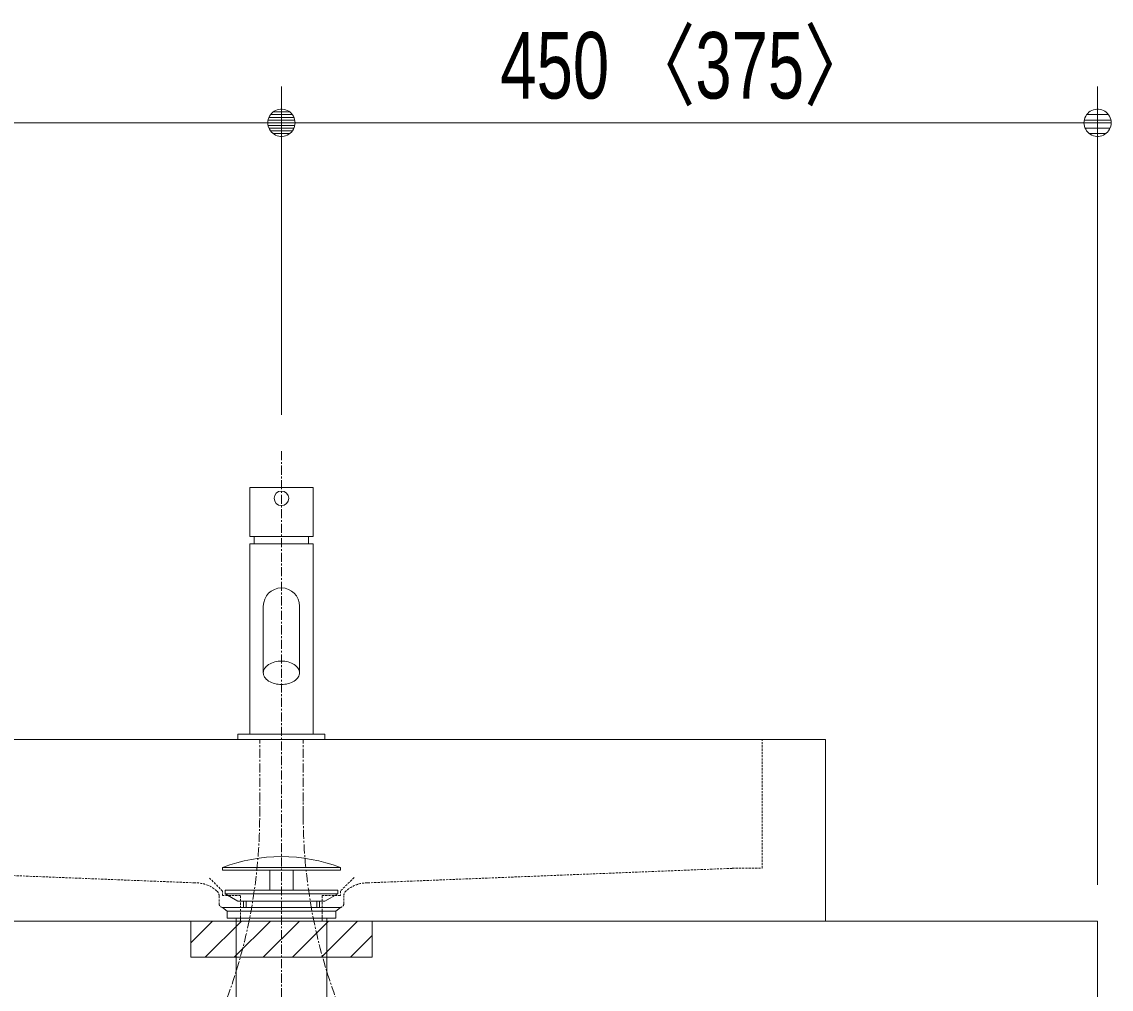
# Model space of a CAD drawing. Units: millimetres, scale not verified. Extents: x -6062 to 6062, y -3045 to 3045.
# Drawn here: x -2311 to -1710, y -1368 to -834 of the extents above; entities that cross this region are included whole.
import ezdxf
from ezdxf.enums import TextEntityAlignment as Align

# ---------------------------------------------------------------- set-up
doc = ezdxf.new("R2010")
doc.units = ezdxf.units.MM
doc.header["$LTSCALE"] = 20
doc.linetypes.add('CHAIN1', pattern=[8, 5, -1, 1, -1])
doc.linetypes.add('DASHED1', pattern=[1.8, 1.2, -0.6])
for name, color, linetype, lineweight in [('0-2_5ボウル・キャビネット', 7, 'Continuous', 9), ('0-4_0', 7, 'Continuous', 9), ('0-5_2寸法-1', 7, 'Continuous', 9), ('0-7_4給排水', 7, 'Continuous', 9)]:
    doc.layers.add(name, color=color, linetype=linetype, lineweight=lineweight)
doc.styles.add('ＭＳ Ｐゴシック', font='')
doc.styles.get('ＭＳ Ｐゴシック').set_extended_font_data('MS PGothic')

# ---------------------------------------------------------------- blocks, each defined once
blk = doc.blocks.new('_Dot')
at = {"layer": '0-4_0'}
for p, q in [((-10, 0), (-20, 0)), ((9.78, 2), (-9.78, 2)), ((7.99, 6), (-7.99, 6)), ((9.16, -3.98), (-9.16, -3.98)), ((6, -7.98), (-6, -7.98))]:
    blk.add_line(p, q, dxfattribs=at)
for points in [[(10, 0), (9.92, 1.25), (9.69, 2.49), (9.3, 3.68), (8.76, 4.82), (8.09, 5.88), (7.29, 6.85), (6.37, 7.71), (5.36, 8.44), (4.26, 9.05), (3.09, 9.51), (1.87, 9.82), (0.63, 9.98), (-0.63, 9.98), (-1.87, 9.82), (-3.09, 9.51), (-4.26, 9.05), (-5.36, 8.44), (-6.37, 7.71), (-7.29, 6.85), (-8.09, 5.88), (-8.76, 4.82), (-9.3, 3.68), (-9.69, 2.49), (-9.92, 1.25), (-10, 0), (0, 0)], [(-10, 0), (-9.92, -1.25), (-9.69, -2.49), (-9.3, -3.68), (-8.76, -4.82), (-8.09, -5.88), (-7.29, -6.85), (-6.37, -7.71), (-5.36, -8.44), (-4.26, -9.05), (-3.09, -9.51), (-1.87, -9.82), (-0.63, -9.98), (0.63, -9.98), (1.87, -9.82), (3.09, -9.51), (4.26, -9.05), (5.36, -8.44), (6.37, -7.71), (7.29, -6.85), (8.09, -5.88), (8.76, -4.82), (9.3, -3.68), (9.69, -2.49), (9.92, -1.25), (10, 0), (0, 0)]]:
    blk.add_lwpolyline(points, close=True, dxfattribs=at)
blk = doc.blocks.new('グループ-10')
at = {"layer": '0-7_4給排水', "linetype": 'CHAIN1'}
blk.add_line((-7600, -21420), (-7600, -41400), dxfattribs=at)
at = {"layer": '0-7_4給排水'}
for p, q in [((-8020, -26380), (-8020, -26450)), ((-7990, -26380), (-7990, -26450)), ((-7210, -26380), (-7210, -26450)), ((-7180, -26380), (-7180, -26450))]:
    blk.add_line(p, q, dxfattribs=at)
for points in [[(-8250, -26010), (-6950, -26010), (-6950, -26040), (-8250, -26040)], [(-7730, -26040), (-7470, -26040), (-7470, -26260), (-7730, -26260)], [(-8220, -26260), (-6980, -26260), (-6980, -26300), (-8220, -26300)], [(-8080, -26380), (-8220, -26300), (-6980, -26300), (-7120, -26380)], [(-8200, -26490), (-8250, -26450), (-6950, -26450), (-7000, -26490)], [(-8200, -26490), (-7000, -26490), (-7000, -26570), (-8200, -26570)], [(-8100, -26570), (-7100, -26570), (-7100, -27650), (-8100, -27650)]]:
    blk.add_lwpolyline(points, close=True, dxfattribs=at)
blk.add_arc((-7600, -27710.4), 1820.4, 69.08018, 110.91982, dxfattribs=at)
blk = doc.blocks.new('グループ-16')
at = {"layer": '0-2_5ボウル・キャビネット', "linetype": 'DASHED1'}
for p, q in [((-8315, -26265.9), (-8314.1, -26266.6)), ((-6885.9, -26266.6), (-6885, -26265.9)), ((-8287.5, -26324.8), (-8287.5, -26410))]:
    blk.add_line(p, q, dxfattribs=at)
at = {"layer": '0-2_5ボウル・キャビネット'}
blk.add_lwpolyline([(-13600, -24600), (-1600, -24600), (-1600, -26600), (-13600, -26600)], close=True, dxfattribs=at)
at = {"layer": '0-2_5ボウル・キャビネット', "linetype": 'DASHED1'}
for points in [[(-6651.4, -26178.8), (-6648, -26178.8), (-2628, -26018.9), (-2300, -26018.9), (-2300, -24600), (-12900, -24600), (-12900, -26018.9)], [(-12900, -26018.9), (-12572, -26018.9), (-8552, -26178.8), (-8548.6, -26178.8)], [(-6800, -26120), (-6950, -26270), (-6950, -26320), (-7150, -26320), (-7150, -26600), (-8050, -26600), (-8050, -26320), (-8250, -26320), (-8250, -26270), (-8400, -26120)], [(-6912.5, -26410), (-6912.5, -26341.3), (-6912.5, -26324.8)], [(-8247.6, -26450), (-8245.2, -26450), (-8054.8, -26450), (-7145.2, -26450), (-6954.8, -26450), (-6952.4, -26450)]]:
    blk.add_lwpolyline(points, dxfattribs=at)
for centre, radius, start, end in [((-8548.6, -26535.7), 356.9, 49.11249, 90), ((-6651.4, -26535.7), 356.9, 90, 130.88751), ((-8364.5, -26324.8), 77, 0, 49.11249), ((-6835.5, -26324.8), 77, 130.88751, 180), ((-8247.6, -26410), 40, 180, 270), ((-6952.4, -26410), 40, 270, 0)]:
    blk.add_arc(centre, radius, start, end, dxfattribs=at)
blk = doc.blocks.new('グループ-22')
at = {"layer": '0-7_4給排水'}
for p, q in [((-7900, -22360), (-7900, -22440)), ((-7300, -22360), (-7300, -22440))]:
    blk.add_line(p, q, dxfattribs=at)
for points in [[(-7250, -21820), (-7950, -21820), (-7950, -22360), (-7250, -22360)], [(-7950, -22440), (-7950, -24540), (-7250, -24540), (-7250, -22440)], [(-8080, -24540), (-8080, -24600), (-7120, -24600), (-7120, -24540)]]:
    blk.add_lwpolyline(points, close=True, dxfattribs=at)
for points in [[(-7800, -23127.8), (-7800, -23863.4), (-7799.2, -23875), (-7796.7, -23886.8), (-7792.3, -23898.8), (-7786, -23910.7), (-7777.7, -23922.5), (-7767.4, -23933.8), (-7755.3, -23944.5), (-7741.4, -23954.3), (-7726.1, -23963.2), (-7709.4, -23971), (-7691.9, -23977.6), (-7673.6, -23983), (-7655, -23987), (-7636.4, -23989.8), (-7618, -23991.5), (-7600, -23992), (-7582, -23991.5), (-7563.6, -23989.8), (-7545, -23987), (-7526.4, -23983), (-7508.1, -23977.6), (-7490.6, -23971), (-7473.9, -23963.2), (-7458.6, -23954.3), (-7444.7, -23944.5), (-7432.6, -23933.8), (-7422.3, -23922.5), (-7414, -23910.7), (-7407.7, -23898.8), (-7403.3, -23886.8), (-7400.8, -23875), (-7400, -23863.4), (-7400, -23128)], [(-7400, -23863.4), (-7400.8, -23851.9), (-7403.3, -23840), (-7407.7, -23828), (-7414, -23816.1), (-7422.3, -23804.4), (-7432.6, -23793.1), (-7444.7, -23782.4), (-7458.6, -23772.5), (-7473.9, -23763.6), (-7490.6, -23755.8), (-7508.1, -23749.2), (-7526.4, -23743.9), (-7545, -23739.8), (-7563.6, -23737), (-7582, -23735.4), (-7600, -23734.9), (-7618, -23735.4), (-7636.4, -23737), (-7655, -23739.8), (-7673.6, -23743.9), (-7691.9, -23749.2), (-7709.4, -23755.8), (-7726.1, -23763.6), (-7741.4, -23772.5), (-7755.3, -23782.4), (-7767.4, -23793.1), (-7777.7, -23804.4), (-7786, -23816.1), (-7792.3, -23828), (-7796.7, -23840), (-7799.2, -23851.9), (-7800, -23863.4)]]:
    blk.add_lwpolyline(points, dxfattribs=at)
at = {"layer": '0-7_4給排水', "linetype": 'CHAIN1'}
for points in [[(-7840, -25434.8), (-7840, -25282.1), (-7840, -24600)], [(-7360, -25434.8), (-7360, -25282.1), (-7360, -24600)]]:
    blk.add_lwpolyline(points, dxfattribs=at)
at = {"layer": '0-7_4給排水'}
blk.add_circle((-7600, -21940), 80, dxfattribs=at)
for start, end in [(90, 180), (0, 90)]:
    blk.add_arc((-7600, -23128), 200, start, end, dxfattribs=at)
at = {"layer": '0-7_4給排水', "linetype": 'CHAIN1'}
for centre, start, end in [((-13672.2, -25434.8), 336.69371, 0), ((-1527.8, -25434.8), 180, 203.30629)]:
    blk.add_arc(centre, 5832.2, start, end, dxfattribs=at)
blk = doc.blocks.new('グループ-28')
at = {"layer": '0-2_5ボウル・キャビネット'}
blk.add_lwpolyline([(-16600, -26600), (1400, -26600), (1400, -27600), (-16600, -27600)], close=True, dxfattribs=at)
blk = doc.blocks.new('グループ-34')
at = {"layer": '0-2_5ボウル・キャビネット'}
blk.add_blockref('グループ-28', (0, 0), dxfattribs=at)
blk = doc.blocks.new('グループ-35')
at = {"layer": '0-2_5ボウル・キャビネット'}
blk.add_blockref('グループ-34', (0, 0), dxfattribs=at)

msp = doc.modelspace()

# ---------------------------------------------------------------- linework, layer by layer
at = {"layer": '0-2_5ボウル・キャビネット'}
for p, q in [((-2217.5, -1342), (-2205.5, -1330)), ((-2209.5, -1350), (-2189.5, -1330)), ((-2193.5, -1350), (-2173.5, -1330)), ((-2177.5, -1350), (-2157.5, -1330)), ((-2161.5, -1350), (-2141.5, -1330)), ((-2145.5, -1350), (-2125.5, -1330)), ((-2129.5, -1350), (-2117.5, -1338))]:
    msp.add_line(p, q, dxfattribs=at)
msp.add_lwpolyline([(-2217.5, -1350), (-2217.5, -1330), (-2117.5, -1330), (-2117.5, -1350)], close=True, dxfattribs=at)
at = {"layer": '0-2_5ボウル・キャビネット', "linetype": 'DASHED1'}
msp.add_lwpolyline([(-2217.5, -1350), (-2217.5, -1330), (-2117.5, -1330), (-2117.5, -1350)], close=True, dxfattribs=at)
at = {"layer": '0-5_2寸法-1'}
for p, q in [((-2167.5, -1051), (-2167.5, -870)), ((-2167.5, -1051), (-2167.5, -870)), ((-1717.5, -1310), (-1717.5, -870)), ((-2602.49, -890), (-2182.51, -890)), ((-1732.51, -890), (-2152.49, -890))]:
    msp.add_line(p, q, dxfattribs=at)

# ---------------------------------------------------------------- block references
at = {"layer": '0-2_5ボウル・キャビネット', "xscale": 0.05, "yscale": 0.05}
for name in ['グループ-16', 'グループ-35']:
    msp.add_blockref(name, (-1787.5, 0), dxfattribs=at)
at = {"layer": '0-5_2寸法-1', "xscale": 0.7503418, "yscale": 0.7503418}
for p in [(-2167.5, -890), (-1717.5, -890)]:
    msp.add_blockref('_Dot', p, dxfattribs=at)
at = {"layer": '0-5_2寸法-1', "xscale": 0.7503418, "yscale": 0.7503418, "rotation": 180}
msp.add_blockref('_Dot', (-2167.5, -890), dxfattribs=at)
at = {"layer": '0-7_4給排水', "xscale": 0.05, "yscale": 0.05}
for name in ['グループ-10', 'グループ-22']:
    msp.add_blockref(name, (-1787.5, 0), dxfattribs=at)

# ---------------------------------------------------------------- texts
at = {"layer": '0-5_2寸法-1', "style": 'ＭＳ Ｐゴシック', "width": 0.75}
msp.add_text('450 〈375〉', height=36.66, dxfattribs=at).set_placement((-2046.82, -887.65), align=Align.BOTTOM_LEFT)

doc.saveas('drawing.dxf')
